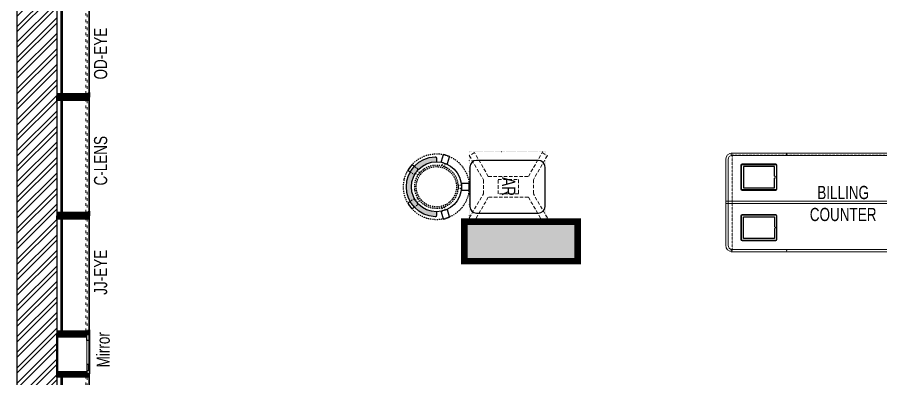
# Model space of a CAD drawing. Header units: feet. Extents: x 5230836 to 5248056, y -5286305 to -5270052.
# Drawn here: x 5230862 to 5237422, y -5277030 to -5274287 of the extents above; entities that cross this region are included whole.
import ezdxf

# ---------------------------------------------------------------- set-up
doc = ezdxf.new("R2010")
doc.units = ezdxf.units.FT
doc.header["$LTSCALE"] = 33
doc.header["$MEASUREMENT"] = 0
for name, pattern in [('ACAD_ISO03W100', [30, 12, -18]), ('DASHDOT2', [0.5, 0.25, -0.125, 0, -0.125]), ('DOT', [0.25, 0, -0.25]), ('HIDDEN2', [4.7624999999999975, 3.174999999999998, -1.587499999999999]), ('HIDDENX2', [0.75, 0.5, -0.25])]:
    doc.linetypes.add(name, pattern=pattern)
doc.layers.add('A-WALL', color=1, linetype='Continuous')
doc.layers.add('column', color=10, linetype='Continuous')
for name, color, linetype, lineweight in [('HATCH', 9, 'Continuous', 9), ('LENS-TEXT', 31, 'Continuous', 5), ('LENS_DIMENSION', 193, 'Continuous', 0), ('LENS_TEXT', 31, 'Continuous', 5), ('LK-FF&E FLOOR', 1, 'Continuous', 9), ('LK-FF&E WALL', 1, 'Continuous', 9), ('LK-MIRROR', 133, 'Continuous', 13), ('LN-ELEVATION-1', 81, 'Continuous', 25), ('LN-ELEVATION-2', 103, 'Continuous', 20), ('LN-ELEVATION-3', 125, 'Continuous', 18), ('LN-ELEVATION-4', 145, 'Continuous', 13), ('LN-HATCH', 251, 'Continuous', 0), ('PLANO-TXT', 252, 'Continuous', 5)]:
    doc.layers.add(name, color=color, linetype=linetype, lineweight=lineweight)
doc.styles.add('LK TXT', font='GILC____.TTF', dxfattribs={"height": 100})
pattern_1 = [(45, (4208834.246730669, 1706614.740126447), (-4.490128060534575, 4.490128060534575), [])]
pattern_2 = [(45, (4209134.246730668, 1706614.740126447), (-4.490128060534575, 4.490128060534575), [])]
pattern_3 = [(45, (4209746.041545029, 1706864.740126446), (-4.490128060534575, 4.490128060534575), [])]
pattern_4 = [(45, (4210046.041545031, 1706864.740126446), (-4.490128060534575, 4.490128060534575), [])]

# ---------------------------------------------------------------- blocks, each defined once
blk = doc.blocks.new('A$C9f357b42')
at = {"layer": 'column'}
h = blk.add_hatch(color=8, dxfattribs=at)
h.dxf.hatch_style = 1
h.paths.add_polyline_path([(-17193.19999999925, -5429.076775994151), (-17193.19999999925, -6087.076775994152), (-16893.19999999925, -6087.076775994152), (-16893.19999999925, -5429.076775994151)])
h.paths.add_polyline_path([(-17193.19999999925, -7258.076775994152), (-17193.19999999925, -7548.076775994151), (-16893.19999999925, -7548.076775994151), (-16893.19999999925, -7258.076775994152)])
h.paths.add_polyline_path([(-13517.19999999925, -7258.076775994152), (-13517.19999999925, -7548.076775994151), (-13217.19999999925, -7548.076775994151), (-13217.19999999925, -7258.076775994152)])
h.paths.add_polyline_path([(-13517.19999999925, -5429.076775994151), (-13517.19999999925, -6087.076775994152), (-13217.19999999925, -6087.076775994152), (-13217.19999999925, -6013.938310072757), (-13217.19999999925, -5429.076775994151)])
h.paths.add_polyline_path([(-13797.69999999925, -1383.076775994152), (-13797.69999999925, -1683.076775994152), (-12936.69999999925, -1683.076775994152), (-12936.69999999925, -1383.076775994152)])
h.paths.add_polyline_path([(-9976.199999999257, -1383.076775994152), (-9976.199999999257, -1683.076775994152), (-9550.199999999255, -1683.076775994152), (-9550.199999999255, -1383.076775994152)])
h.paths.add_polyline_path([(-9850.199999999253, -5661.076775994152), (-9850.199999999253, -6087.076775994152), (-9550.199999999255, -6087.076775994152), (-9550.199999999255, -5661.076775994152)])
h.paths.add_polyline_path([(-9850.199999999253, -7258.076775994152), (-9850.199999999253, -7548.076775994151), (-9550.199999999255, -7548.076775994151), (-9550.199999999255, -7258.076775994152)])
h.paths.add_polyline_path([(-6192.199999999255, -7258.076775994152), (-6192.199999999255, -7558.076775994152), (-5892.199999999255, -7558.076775994152), (-5892.199999999255, -7258.076775994152), (-5972.810816401615, -7258.076775994152), (-6089.685470983386, -7258.076775994152)])
at = {"layer": 'LN-HATCH'}
h = blk.add_hatch(dxfattribs=at)
h.set_pattern_fill('ANSI32', color=256, scale=222)
h.set_pattern_definition([(45, (-2874879.743362629, 5452752.582353802), (-58.86663953378008, 58.86663953378008), []), (45, (-2874840.498936338, 5452752.582353802), (-58.86663953378008, 58.86663953378008), [])])
h.paths.add_polyline_path([(-16893.19999999925, 2401.923224005849), (-17193.19999999925, 2401.923224005849), (-17193.19999999925, -5429.076775994151), (-16893.19999999925, -5429.076775994151)])
h.paths.add_polyline_path([(-17193.19999999925, -7258.076775994152), (-16893.19999999925, -7258.076775994152), (-16893.19999999925, -6087.076775994152), (-17193.19999999925, -6087.076775994152)])
at = {"layer": 'A-WALL'}
for p, q in [((-17193.19999999925, -5429.076775994151), (-17193.19999999925, 2401.923224005849)), ((-16893.19999999925, 2401.923224005849), (-16893.19999999925, -5429.076775994151))]:
    blk.add_line(p, q, dxfattribs=at)
at = {"layer": 'column'}
blk.add_lwpolyline([(-13797.69999999925, -1683.076775994152), (-13797.69999999925, -1383.076775994152), (-12936.69999999925, -1383.076775994152), (-12936.69999999925, -1683.076775994152)], close=True, dxfattribs=at)
blk = doc.blocks.new('I-PAD Frame')
at = {"color": 3, "linetype": 'Continuous'}
blk.add_lwpolyline([(357868.7410323084, -232321.1361381283), (358122.7410323085, -232321.1361381283, 0.4142135623713902), (358132.7410323086, -232311.1361381283), (358132.7410323086, -232129.1361381283, 0.4142135623713902), (358122.7410323085, -232119.1361381283), (357868.7410323084, -232119.1361381283, 0.4142135623713902), (357858.7410323085, -232129.1361381283), (357858.7410323085, -232311.1361381283, 0.4142135623713902)], format="xyb", close=True, dxfattribs=at)
at = {"color": 3, "linetype": 'Continuous', "lineweight": 25}
blk.add_lwpolyline([(358113.2410323085, -232229.6755301424), (358113.2410323085, -232302.1361381283), (357878.2410323086, -232302.1361381283), (357878.2410323086, -232138.1361381283), (358113.2410323085, -232138.1361381283), (358113.2410323085, -232210.5967461141, 0.3275382217372251), (358114.6410323081, -232212.5046245168, -0.733799385757267), (358114.6410323086, -232227.7676517396, 0.3275382217372252)], format="xyb", close=True, dxfattribs=at)
blk = doc.blocks.new('Billing Counter 1800')
at = {"color": 5, "linetype": 'HIDDENX2', "ltscale": 0.025}
for p, q in [((-849.9999978118577, -374.9978339364752), (-850.0000002956948, 375)), ((849.9999976539983, -374.9978339364752), (850.0000001378356, 375))]:
    blk.add_line(p, q, dxfattribs=at)
at = {"color": 0, "linetype": 'Continuous'}
for p, q in [((850, 375), (-850, 375)), ((900, -325), (900, 325)), ((-850, -375), (850, -375))]:
    blk.add_line(p, q, dxfattribs=at)
at = {"color": 2, "linetype": 'Continuous'}
blk.add_line((849, -375), (849.9999976539983, -374.9978339364752), dxfattribs=at)
at = {"color": 2, "linetype": 'HIDDENX2', "ltscale": 0.025}
for points in [[(-857.9999984272289, 375), (-437.4115580061916, 375), (-437.4115580851212, 358), (-857.9999985061586, 358)], [(435.3333326776046, 375), (-435.2551077436656, 375), (-435.2551076647359, 358), (435.3333327565342, 358)], [(437.3333327565342, 375), (857.9217731775715, 375), (857.9217730986419, 358), (437.3333326776046, 358)], [(-857.9999984272289, -375), (-437.4115580061916, -375), (-437.4115580851212, -358), (-857.9999985061586, -358)], [(435.3333326776046, -375), (-435.2551077436656, -375), (-435.2551076647359, -358), (435.3333327563014, -358)], [(437.3333327563013, -375), (857.9217731775715, -375), (857.9217730986419, -358), (437.3333326776046, -358)]]:
    blk.add_lwpolyline(points, close=True, dxfattribs=at)
at = {"color": 5, "linetype": 'Continuous'}
for points in [[(-780.9166655030566, 97.25000000000001), (-513.9166655030567, 97.25000000000001), (-513.9166655030567, 286.25), (-780.9166655030566, 286.25)], [(780.9166655030566, 97.25000000000001), (513.9166655030567, 97.25000000000001), (513.9166655030567, 286.25), (780.9166655030566, 286.25)], [(-780.9166655030566, -97.25000000000001), (-513.9166655030567, -97.25000000000001), (-513.9166655030567, -286.25), (-780.9166655030566, -286.25)], [(780.9166655030566, -97.25000000000001), (513.9166655030567, -97.25000000000001), (513.9166655030567, -286.25), (780.9166655030566, -286.25)]]:
    blk.add_lwpolyline(points, close=True, dxfattribs=at)
at = {"color": 5, "linetype": 'HIDDENX2', "ltscale": 0.025}
blk.add_lwpolyline([(850, 8.5), (-850, 8.5), (-850, -8.5), (850, -8.5)], close=True, dxfattribs=at)
at = {"color": 0, "linetype": 'Continuous'}
for centre, radius, start, end in [((-850, 325), 50.0000000000291, 90, 180), ((849.999999999767, 325), 50.00000000005822, 0, 90), ((849.999999999767, -325), 50.0000000000291, 270, 0)]:
    blk.add_arc(centre, radius, start, end, dxfattribs=at)
at = {"layer": 'LN-ELEVATION-2'}
blk.add_line((-900, 325), (-900, -325), dxfattribs=at)
for points in [[(850, 375), (-850, 375, 0.4142135623725836), (-900, 325), (-900, -325, 0.4142135623725836), (-850, -375), (850, -375, 0.4142135623725837), (900, -325), (900, 325, 0.4142135623725836)], [(850, 357), (-850, 357, 0.4142135623730951), (-882, 325), (-882, -325, 0.4142135623730951), (-850, -357), (850, -357, 0.4142135623730951), (882, -325), (882, 325, 0.4142135623730951)]]:
    blk.add_lwpolyline(points, format="xyb", close=True, dxfattribs=at)
blk.add_lwpolyline([(-900, -8.5), (900, -8.5), (900, 8.5), (-900, 8.5)], close=True, dxfattribs=at)
blk.add_arc((-850, -325), 50.00000000005822, 180, 270, dxfattribs=at)
at = {"color": 2, "linetype": 'Continuous', "xscale": -1, "rotation": 180}
blk.add_blockref('I-PAD Frame', (-358643.1576978308, -232028.3861380983), dxfattribs=at)
at = {"color": 2, "linetype": 'Continuous', "rotation": 180}
blk.add_blockref('I-PAD Frame', (358643.1576977922, -232028.3861381579), dxfattribs=at)
at = {"color": 2, "linetype": 'Continuous'}
blk.add_blockref('I-PAD Frame', (-358643.1576978113, 232028.3861381281), dxfattribs=at)
at = {"color": 2, "linetype": 'Continuous', "xscale": -1}
blk.add_blockref('I-PAD Frame', (358643.1576978117, 232028.3861381281), dxfattribs=at)
at = {"layer": 'LENS-TEXT', "color": 0, "linetype": 'Continuous', "ltscale": 3, "insert": (-7.865375894587486, -8.871815700083971), "char_height": 100, "attachment_point": 5, "style": 'LK TXT'}
blk.add_mtext_dynamic_manual_height_columns('BILLING COUNTER', width=353.0555573365615, gutter_width=0.5, heights=[0], dxfattribs=at)
blk = doc.blocks.new('AR')
at = {"layer": 'LN-ELEVATION-2', "linetype": 'DOT', "lineweight": 25}
blk.add_lwpolyline([(0, 13.41378593863919), (530, 13.41378593863919), (530, 593.4137859386392), (0, 593.4137859386392)], close=True, dxfattribs=at)
at = {"layer": 'LN-ELEVATION-2', "lineweight": 25}
blk.add_lwpolyline([(465, 68.22063546301797), (465, 538.2206354630179, 0.4142135623730951), (415, 588.2206354630177), (115, 588.2206354630177, 0.4142135623730951), (65, 538.2206354630179), (65, 68.22063546301797, 0.4142135623730951), (115, 18.22063546301797), (415, 18.22063546301797, 0.4142135623730951)], format="xyb", close=True, dxfattribs=at)
at = {"layer": 'LN-ELEVATION-4', "linetype": 'HIDDEN2', "ltscale": 0.25}
for points in [[(185.8456009030342, 448.8780772723258), (5.888936847448348, 554.0078910568263), (28.48512306064368, 593.350836840691), (211.0874861851335, 486.6754184374586)], [(344.154399111867, 448.8780772762837), (524.1110631600021, 554.0078910947777), (501.5148769393563, 593.3508368753828), (318.9125138223171, 486.6754184374586)], [(211.0874861851335, 486.6754184376913), (318.9125138223171, 486.6754184376913)], [(185.8456009030342, 144.472759603057), (185.8456009030342, 448.8780772723258)], [(344.154399111867, 448.8780772762837), (344.154399111867, 144.4727595990989)], [(185.8456009030342, 144.472759603057), (5.888936847448348, 39.34294581855647), (28.48512306064368, 3.46917659e-08), (211.0874861851335, 106.6754184379242)], [(344.154399111867, 144.4727595990989), (524.1110631600021, 39.34294578060508), (501.5148769393563, 0), (318.9125138223171, 106.6754184379242)], [(318.9125138223171, 106.6754184376914), (211.0874861851335, 106.6754184376914)]]:
    blk.add_lwpolyline(points, dxfattribs=at)
blk.add_lwpolyline([(210.8456009030342, 373.9866790841333), (319.154399111867, 373.9866790841333), (319.154399111867, 219.3641577917151), (210.8456009030342, 219.3641577917151)], close=True, dxfattribs=at)
blk = doc.blocks.new('DR STOOL')
at = {"layer": 'HATCH'}
h = blk.add_hatch(dxfattribs=at)
h.set_pattern_fill('ANSI36', color=250, angle=-90.00000000000001)
h.set_pattern_definition([(315, (-227.8099174643867, 917.3997257252777), (6.173926083235043, -1.683798022700468), [7.9375, -1.587499999999999, 0, -1.587499999999999])])
edge = h.paths.add_edge_path()
edge.add_line((-190.0000000041909, 4.511094e-10), (-218.6899174675346, 4.511094e-10))
edge.add_arc((-218.6899174670689, 9.120000000388245), 9.119999999940092, 177.6119845363388, 269.9999999996136, ccw=False)
edge.add_arc((-1.8626451e-09, 3.565219e-10), 228.000000002257, 2.3880154632688004, 177.6119845367313, ccw=False)
edge.add_arc((218.6899174633436, 9.120000000497384), 9.120000000051716, -90.00000000034493, 2.3880154629299, ccw=False)
edge.add_line((218.6899174633436, 4.511094e-10), (190, 4.511094e-10))
edge.add_arc((-1.8626451e-09, 4.511094e-10), 190.000000001979, -1.27e-14, 180)
at = {"layer": 'LN-ELEVATION-1', "color": 1, "ltscale": 100}
for p, q in [((-128.6221585394814, 215.4841044476634), (-165.2704676063731, 189.0243927398114)), ((-124.7228340068832, 214.8545704018979), (-128.6221585394814, 215.4841044476634)), ((-112.6981821293011, 198.1996966340157), (-124.7228340068832, 214.8545704018979)), ((124.7553772013634, 214.9803744515593), (112.5488144652918, 198.2845540212292)), ((128.7014972954057, 215.5933048763618), (124.7553772013634, 214.9803744515593)), ((128.7014972954057, 215.5933048763618), (124.7553772013634, 214.9803744515593)), ((165.1911288509145, 188.915192311113), (128.7014972954057, 215.5933048763618)), ((165.1911288509145, 188.915192311113), (128.7014972954057, 215.5933048763618)), ((-165.2704676063731, 189.0243927398114), (-165.9069543029182, 185.0820035930228)), ((-165.9069543029182, 185.0820035930228), (-153.8003208162263, 168.3135803133482)), ((153.6734594982117, 168.4294150282658), (165.7973639420234, 185.0121775862135)), ((165.7973639420234, 185.0121775862135), (165.1911288509145, 188.915192311113)), ((165.7973639420234, 185.0121775862135), (165.1911288509145, 188.915192311113)), ((-242.9550312487409, -52.24013893969095), (-244.7482102331705, -55.75945052818861)), ((-244.7482102331705, -55.75945052818861), (-230.7800458371639, -98.74904560100549)), ((-191.2928382232785, -35.45407700946089), (-242.9550312487409, -52.24013893969095)), ((-187.9259491492994, -37.1695928365807), (-191.2928382232785, -35.45407700946089)), ((-184.1424400564283, -48.81403796559607), (-187.9259491492994, -37.1695928365807)), ((188.0651108901948, -36.96233201187715), (184.0504167033359, -49.19388854173303)), ((191.3981811110861, -35.27656588272658), (188.0651108901948, -36.96233201187715)), ((243.0100176925771, -52.21682526778022), (191.3981811110861, -35.27656588272658)), ((230.715890809428, -98.7280946081737), (244.8123673382215, -55.78040257930116)), ((244.8123673382215, -55.78040257930116), (243.0100176925771, -52.21682526778022)), ((-230.7800458371639, -98.74904560100549), (-227.2218665438704, -100.5620286722478)), ((-227.2218665438704, -100.5620286722478), (-175.5596735184081, -83.7759667420105)), ((-173.8639617776498, -80.4479453730819), (-177.8421125086024, -68.2044548037811)), ((-175.5596735184081, -83.7759667420105), (-173.8639617776498, -80.4479453730819)), ((177.6922140880488, -68.56540505095472), (173.8739495249465, -80.1985000452405)), ((173.8739495249465, -80.1985000452405), (175.5794035866856, -83.5704969359358)), ((175.5794035866856, -83.5704969359358), (227.1912401677109, -100.5107563209894)), ((227.1912401677109, -100.5107563209894), (230.715890809428, -98.7280946081737)), ((-22.72193054761737, -190.2142363802995), (-25.39390889601782, -192.886214728569)), ((-25.39390889601782, -192.886214728569), (-25.39390889601782, -247.2070584567482)), ((-10.47823652112856, -190.2142363802995), (-22.72193054761737, -190.2142363802995)), ((22.78362171910703, -190.2142363802995), (9.910054048988968, -190.2142363802995)), ((25.42475448176265, -192.8553691428751), (22.78362171910703, -190.2142363802995)), ((25.42475448176265, -247.1762128710543), (25.42475448176265, -192.8553691428751)), ((-25.39390889601782, -247.2070584567482), (-22.60096735274419, -250)), ((-22.60096735274419, -250), (22.60096735274419, -250)), ((22.60096735274419, -250), (25.42475448176265, -247.1762128710543))]:
    blk.add_line(p, q, dxfattribs=at)
at = {"layer": 'LN-ELEVATION-1', "linetype": 'DASHDOT2'}
for p, q in [((-92.92521573789418, 170.8129362839827), (-112.6981821293011, 198.1996966340157)), ((112.5488144652918, 198.2845540212292), (92.69529851106927, 171.1294289919315)), ((-153.8003208162263, 168.3135803133482), (-134.1093360339291, 141.0403694751003)), ((-134.1093360339291, 141.0403694751003), (-130.4219571123831, 140.4450534014686)), ((-130.4219571123831, 140.4450534014686), (-119.9844727469608, 147.9808124662595)), ((-119.9844727469608, 147.9808124662595), (-105.3687285655178, 126.9741353208374)), ((-103.4542870586738, 159.9154408004979), (-93.52748446213081, 167.0824927485227)), ((-88.15393704269081, 139.4771787207864), (-103.4542870586738, 159.9154408004979)), ((-93.52748446213081, 167.0824927485227), (-92.92521573789418, 170.8129362839827)), ((103.6608748426661, 159.8406005539291), (88.19885099539533, 139.4487815762331)), ((92.69529851106927, 171.1294289919315), (93.26858203159645, 167.4385604566923)), ((93.26858203159645, 167.4385604566923), (103.6608748426661, 159.8406005539291)), ((105.4096150295809, 126.94019481352), (120.1194891873747, 147.8074627162714)), ((120.1194891873747, 147.8074627162714), (130.0033113472163, 140.5812532722048)), ((130.0033113472163, 140.5812532722048), (133.7372852512635, 141.1612321265929)), ((133.7372852512635, 141.1612321265929), (153.6734594982117, 168.4294150282658)), ((-159.954806596972, -40.49024384317454), (-184.1424400564283, -48.81403796559607)), ((-177.8421125086024, -68.2044548037811), (-153.4148110738024, -60.73628028803068)), ((153.3006618716754, -61.02382378749462), (177.6922140880488, -68.56540505095472)), ((184.0504167033359, -49.19388854173303), (159.8786162491887, -40.79004861696012)), ((-10.92024635523557, -164.6382343793375), (-10.47823652112856, -190.2142363802995)), ((9.910054048988968, -190.2142363802995), (10.35584833659231, -164.674698740353))]:
    blk.add_line(p, q, dxfattribs=at)
at = {"layer": 'LN-ELEVATION-1', "color": 1, "ltscale": 100}
blk.add_lwpolyline([(-190.0000000023283, 0), (-218.6899174656719, 0, -0.4264743413925903), (-227.8019973598421, 9.5, -0.959166304662544), (227.8019973593764, 9.5, -0.4264743413925903), (218.6899174647406, 0), (190.0000000013969, 0)], format="xyb", dxfattribs=at)
at = {"layer": 'LN-ELEVATION-1', "linetype": 'DASHDOT2'}
for radius in [250, 165, 153]:
    blk.add_circle((0, 0), radius, dxfattribs=at)
at = {"layer": 'LN-ELEVATION-1', "color": 1, "ltscale": 100}
blk.add_circle((0, 0), 190, dxfattribs=at)
blk = doc.blocks.new('MIRROR')
at = {"layer": 'LN-HATCH', "ltscale": 0.5}
h = blk.add_hatch(dxfattribs=at)
h.set_pattern_fill('ANSI31', color=256, scale=2)
h.set_pattern_definition([(45, (4060433.741624544, 1708720.786904081), (-4.490128060534575, 4.490128060534575), [])])
h.paths.add_polyline_path([(212.944788963403, 101.3407590774622), (230.944788963403, 101.3407590774622), (230.944788963403, -127.6592409225377), (212.944788963403, -127.6592409225377)])
h.paths.add_polyline_path([(230.944788963403, 95.34075907746227), (494.9447889634027, 95.34075907746227), (494.9447889634027, 101.3407590774622), (230.944788963403, 101.3407590774622)])
h.paths.add_polyline_path([(512.9447889634027, 101.3407590774622), (494.9447889634027, 101.3407590774622), (494.9447889634027, -127.6592409225377), (512.9447889634027, -127.6592409225377)])
at = {"layer": 'Defpoints'}
blk.add_lwpolyline([(512.9447889634027, 101.3407590774622), (212.944788963403, 101.3407590774622), (212.944788963403, -148.6592409225377), (512.9447889634027, -148.6592409225377)], close=True, dxfattribs=at)
at = {"layer": 'LN-ELEVATION-1'}
for points in [[(212.944788963403, 101.3407590774622), (230.944788963403, 101.3407590774622), (230.944788963403, -127.6592409225377), (212.944788963403, -127.6592409225377)], [(230.944788963403, 95.34075907746227), (494.9447889634027, 95.34075907746227), (494.9447889634027, 101.3407590774622), (230.944788963403, 101.3407590774622)], [(512.9447889634027, 101.3407590774622), (494.9447889634027, 101.3407590774622), (494.9447889634027, -127.6592409225377), (512.9447889634027, -127.6592409225377)], [(259.944788963403, -141.6592409225377), (259.944788963403, -127.6592409225377), (214.944788963403, -127.6592409225377), (214.944788963403, -148.6592409225377), (223.944788963403, -148.6592409225377), (223.944788963403, -147.1592409225377), (216.444788963403, -147.1592409225377), (216.444788963403, -141.6592409225377)], [(442.944788963403, -141.6592409225377), (442.944788963403, -127.6592409225377), (487.9447889634028, -127.6592409225377), (487.9447889634028, -148.6592409225377), (478.9447889634026, -148.6592409225377), (478.9447889634026, -147.1592409225377), (486.4447889634027, -147.1592409225377), (486.4447889634027, -141.6592409225377)], [(504.944788963403, -148.6592409225377), (504.944788963403, -147.1592409225377), (509.444788963403, -147.1592409225377), (509.444788963403, -129.1592409225377), (487.9447889634028, -129.1592409225377), (487.9447889634028, -127.6592409225377), (510.9447889634028, -127.6592409225377), (510.9447889634028, -148.6592409225377)]]:
    blk.add_lwpolyline(points, close=True, dxfattribs=at)
at = {"layer": 'LN-ELEVATION-2'}
blk.add_lwpolyline([(259.944788963403, -141.6592409225377), (442.944788963403, -141.6592409225377), (442.944788963403, -127.6592409225377), (259.944788963403, -127.6592409225377)], close=True, dxfattribs=at)
at = {"layer": 'LN-ELEVATION-2', "color": 4, "lineweight": 0}
blk.add_lwpolyline([(216.444788963403, -141.6592409225377), (486.4447889634027, -141.6592409225377), (486.4447889634027, -147.1592409225377), (216.444788963403, -147.1592409225377)], close=True, dxfattribs=at)
at = {"layer": 'LN-ELEVATION-4', "ltscale": 0.5}
blk.add_line((478.9447889634026, -148.6592409225377), (223.944788963403, -148.6592409225377), dxfattribs=at)
blk = doc.blocks.new('JJ SH 900')
at = {"layer": 'LN-HATCH', "ltscale": 0.5}
h = blk.add_hatch(dxfattribs=at)
h.set_pattern_fill('ANSI31', color=256, scale=50)
h.set_pattern_definition([(45, (0, 0), (-4.419417382415921, 4.419417382415921), [])])
h.paths.add_polyline_path([(-911.7948143622632, 1.45519e-11), (-911.7948143622632, -189.9999999999854), (-905.7948143622637, -189.9999999999854), (-905.7948143622637, -199.9999999999854), (-911.7948143622632, -199.9999999999854), (-911.7948143622632, -243.9999999999855), (-886.7948143622632, -243.9999999999855), (-886.7948143622632, 1.45519e-11)])
h = blk.add_hatch(dxfattribs=at)
h.set_pattern_fill('ANSI31', color=256, scale=2)
h.set_pattern_definition(pattern_1)
h.paths.add_polyline_path([(-11.79481436226342, 1.45519e-11), (-11.79481436226342, -189.9999999999854), (-17.79481436226342, -189.9999999999854), (-17.79481436226342, -199.9999999999854), (-11.79481436226342, -199.9999999999854), (-11.79481436226342, -243.9999999999855), (-36.79481436226343, -243.9999999999855), (-36.79481436226343, 1.45519e-11)])
h = blk.add_hatch(dxfattribs=at)
h.set_pattern_fill('ANSI31', color=256, scale=2)
h.set_pattern_definition(pattern_2)
h.paths.add_polyline_path([(-36.79481436224887, -40), (-886.7948143622632, -39.99999999998546), (-886.7948143622632, -33.99999999998545), (-36.79481436224887, -34)])
h = blk.add_hatch(dxfattribs=at)
h.set_pattern_fill('ANSI31', color=256, scale=2)
h.set_pattern_definition(pattern_2)
h.paths.add_polyline_path([(-876.7948143622632, -243.9999999999855), (-876.7948143622632, -249.9999999999854), (-911.7948143622632, -249.9999999999854), (-911.7948143622632, -243.9999999999855)])
h = blk.add_hatch(dxfattribs=at)
h.set_pattern_fill('ANSI31', color=256, scale=2)
h.set_pattern_definition(pattern_1)
h.paths.add_polyline_path([(-46.79481436226342, -243.9999999999855), (-46.79481436226342, -249.9999999999854), (-11.79481436226342, -249.9999999999854), (-11.79481436226342, -243.9999999999855)])
at = {"layer": 'LN-ELEVATION-1', "ltscale": 0.5}
for points in [[(-911.7948143622632, 1.45519e-11), (-911.7948143622632, -189.9999999999854), (-905.7948143622637, -189.9999999999854), (-905.7948143622637, -199.9999999999854), (-911.7948143622632, -199.9999999999854), (-911.7948143622632, -243.9999999999855), (-886.7948143622632, -243.9999999999855), (-886.7948143622632, 1.45519e-11)], [(-11.79481436226342, 1.45519e-11), (-11.79481436226342, -189.9999999999854), (-17.79481436226342, -189.9999999999854), (-17.79481436226342, -199.9999999999854), (-11.79481436226342, -199.9999999999854), (-11.79481436226342, -243.9999999999855), (-36.79481436226343, -243.9999999999855), (-36.79481436226343, 1.45519e-11)], [(-36.79481436226343, -39.99999999998546), (-886.7948143622632, -39.99999999998546), (-886.7948143622632, -33.99999999998545), (-36.79481436226343, -33.99999999998545)], [(-876.7948143622632, -243.9999999999855), (-876.7948143622632, -249.9999999999854), (-911.7948143622632, -249.9999999999854), (-911.7948143622632, -243.9999999999855)], [(-46.79481436226342, -243.9999999999855), (-46.79481436226342, -249.9999999999854), (-11.79481436226342, -249.9999999999854), (-11.79481436226342, -243.9999999999855)]]:
    blk.add_lwpolyline(points, close=True, dxfattribs=at)
at = {"layer": 'LN-ELEVATION-3', "ltscale": 0.5}
for p, q in [((-886.7948143622632, 1.45519e-11), (-36.79481436226343, 1.45519e-11)), ((-876.7948143622632, -243.9999999999855), (-46.79481436226342, -243.9999999999855)), ((-46.79481436226342, -249.9999999999854), (-876.7948143622632, -249.9999999999854))]:
    blk.add_line(p, q, dxfattribs=at)
at = {"layer": 'LN-ELEVATION-4', "linetype": 'ACAD_ISO03W100', "ltscale": 0.05}
blk.add_lwpolyline([(-886.7948143622632, -219.9999999999854), (-36.79481436226343, -219.9999999999854), (-36.79481436226343, -231.9999999999855), (-886.7948143622632, -231.9999999999855)], close=True, dxfattribs=at)
blk = doc.blocks.new('JJ SH 1200')
at = {"layer": 'LN-HATCH', "ltscale": 0.5}
h = blk.add_hatch(dxfattribs=at)
h.set_pattern_fill('ANSI31', color=256, scale=2)
h.set_pattern_definition([(45, (4097187.330767878, 1708800.267299229), (-4.490128060534575, 4.490128060534575), [])])
h.paths.add_polyline_path([(792.0591651862488, 220), (792.0591651862488, 30), (786.0591651862486, 30), (786.0591651862486, 20), (792.0591651862488, 20), (792.0591651862488, -24), (767.0591651862488, -24), (767.0591651862488, 220)])
h.paths.add_polyline_path([(-382.9408348137513, 180), (767.0591651862488, 180), (767.0591651862488, 186), (-382.9408348137513, 186)])
h.paths.add_polyline_path([(757.0591651862486, -24), (757.0591651862486, -30), (792.0591651862488, -30), (792.0591651862488, -24)])
h.paths.add_polyline_path([(-407.9408348137512, 220), (-407.9408348137512, 30), (-401.9408348137512, 30), (-401.9408348137512, 20), (-407.9408348137512, 20), (-407.9408348137512, -24), (-382.9408348137513, -24), (-382.9408348137513, 220)])
h.paths.add_polyline_path([(-372.9408348137513, -24), (-372.9408348137513, -30), (-407.9408348137512, -30), (-407.9408348137512, -24)])
at = {"layer": 'LN-ELEVATION-1', "ltscale": 0.5}
for points in [[(-407.9408348137512, 220), (-407.9408348137512, 30), (-401.9408348137512, 30), (-401.9408348137512, 20), (-407.9408348137512, 20), (-407.9408348137512, -24), (-382.9408348137513, -24), (-382.9408348137513, 220)], [(792.0591651862488, 220), (792.0591651862488, 30), (786.0591651862486, 30), (786.0591651862486, 20), (792.0591651862488, 20), (792.0591651862488, -24), (767.0591651862488, -24), (767.0591651862488, 220)], [(-382.9408348137513, 180), (767.0591651862488, 180), (767.0591651862488, 186), (-382.9408348137513, 186)], [(-372.9408348137513, -24), (-372.9408348137513, -30), (-407.9408348137512, -30), (-407.9408348137512, -24)], [(757.0591651862486, -24), (757.0591651862486, -30), (792.0591651862488, -30), (792.0591651862488, -24)]]:
    blk.add_lwpolyline(points, close=True, dxfattribs=at)
at = {"layer": 'LN-ELEVATION-3', "ltscale": 0.5}
for p, q in [((767.0591651862488, 220), (-382.9408348137513, 220)), ((757.0591651862486, -24), (-372.9408348137513, -24)), ((-372.9408348137513, -30), (757.0591651862486, -30))]:
    blk.add_line(p, q, dxfattribs=at)
at = {"layer": 'LN-ELEVATION-4', "linetype": 'ACAD_ISO03W100', "ltscale": 0.05}
blk.add_lwpolyline([(767.0591651862488, 0), (-382.9408348137513, 0), (-382.9408348137513, -12), (767.0591651862488, -12)], close=True, dxfattribs=at)
blk = doc.blocks.new('CLENS 900')
at = {"layer": 'LN-HATCH', "ltscale": 0.5}
h = blk.add_hatch(dxfattribs=at)
h.set_pattern_fill('ANSI31', color=256, scale=50)
h.set_pattern_definition([(45, (911.7948143622632, 249.9999999999854), (-4.419417382415921, 4.419417382415921), [])])
h.paths.add_polyline_path([(0, 250), (0, 60), (6, 60), (6, 50), (0, 50), (0, 6), (25, 6), (25, 250)])
h = blk.add_hatch(dxfattribs=at)
h.set_pattern_fill('ANSI31', color=256, scale=2)
h.set_pattern_definition(pattern_4)
h.paths.add_polyline_path([(875.0000000000146, 209.9999999999854), (25, 210), (25, 216), (875.0000000000146, 215.9999999999854)])
h = blk.add_hatch(dxfattribs=at)
h.set_pattern_fill('ANSI31', color=256, scale=2)
h.set_pattern_definition(pattern_3)
h.paths.add_polyline_path([(900, 250), (900, 60), (894, 60), (894, 50), (900, 50), (900, 6), (875, 6), (875, 250)])
h = blk.add_hatch(dxfattribs=at)
h.set_pattern_fill('ANSI31', color=256, scale=2)
h.set_pattern_definition(pattern_4)
h.paths.add_polyline_path([(35, 6), (35, 0), (0, 0), (0, 6)])
h = blk.add_hatch(dxfattribs=at)
h.set_pattern_fill('ANSI31', color=256, scale=2)
h.set_pattern_definition(pattern_3)
h.paths.add_polyline_path([(865, 6), (865, 0), (900, 0), (900, 6)])
at = {"layer": 'LN-ELEVATION-1', "ltscale": 0.5}
for points in [[(0, 250), (0, 60), (6, 60), (6, 50), (0, 50), (0, 6), (25, 6), (25, 250)], [(875, 210), (25, 210), (25, 216), (875, 216)], [(900, 250), (900, 60), (894, 60), (894, 50), (900, 50), (900, 6), (875, 6), (875, 250)], [(35, 6), (35, 0), (0, 0), (0, 6)], [(865, 6), (865, 0), (900, 0), (900, 6)]]:
    blk.add_lwpolyline(points, close=True, dxfattribs=at)
at = {"layer": 'LN-ELEVATION-3', "ltscale": 0.5}
for p, q in [((25, 250), (875, 250)), ((35, 6), (865, 6)), ((865, 0), (35, 0))]:
    blk.add_line(p, q, dxfattribs=at)
at = {"layer": 'LN-ELEVATION-4', "linetype": 'ACAD_ISO03W100', "ltscale": 0.05}
blk.add_lwpolyline([(25, 30), (875, 30), (875, 18), (25, 18)], close=True, dxfattribs=at)

msp = doc.modelspace()

# ---------------------------------------------------------------- linework, layer by layer
at = {"layer": 'LK-MIRROR', "linetype": 'ACAD_ISO03W100', "ltscale": 0.05, "const_width": 50}
msp.add_lwpolyline([(5235118.467489078, -5275838.466458354), (5234257.467489078, -5275838.466458354), (5234257.467489078, -5276138.466458355), (5235118.467489078, -5276138.466458355)], close=True, dxfattribs=at)

# ---------------------------------------------------------------- block references
at = {"layer": 'LENS_DIMENSION'}
msp.add_blockref('A$C9f357b42', (5248055.167489077, -5274455.38968236), dxfattribs=at)
at = {"layer": 'LK-FF&E FLOOR', "rotation": 89.99999999999999}
for name, p in [('DR STOOL', (5234046.045589394, -5275573.466458354)), ('AR', (5234889.459375335, -5275838.466458354))]:
    msp.add_blockref(name, p, dxfattribs=at)
at = {"layer": 'LK-FF&E FLOOR'}
msp.add_blockref('Billing Counter 1800', (5237144.127501169, -5275692.126108979), dxfattribs=at)
at = {"layer": 'LK-FF&E WALL', "rotation": 90}
for name, p in [('JJ SH 900', (5231161.967489078, -5273981.671643992)), ('CLENS 900', (5231411.967489077, -5275793.466458354)), ('JJ SH 900', (5231161.967489078, -5275781.671643992))]:
    msp.add_blockref(name, p, dxfattribs=at)
at = {"layer": 'LK-FF&E WALL', "xscale": -1, "rotation": 90}
for name, p in [('MIRROR', (5231263.308248156, -5276480.521669391)), ('JJ SH 1200', (5231381.967489078, -5277401.407293168))]:
    msp.add_blockref(name, p, dxfattribs=at)

# ---------------------------------------------------------------- texts
at = {"layer": 'LENS-TEXT', "color": 0, "linetype": 'Continuous', "ltscale": 3, "insert": (5234595.530033452, -5275571.809421448), "char_height": 100, "attachment_point": 5, "rotation": 270, "style": 'LK TXT'}
msp.add_mtext_dynamic_manual_height_columns('AR', width=237.4408088319178, gutter_width=12.5, heights=[0], dxfattribs=at)
at = {"layer": 'LENS_TEXT', "linetype": 'Continuous', "ltscale": 3, "insert": (5231515.239291402, -5276810.643441213), "char_height": 100, "width": 324.4738372093023, "attachment_point": 5, "rotation": 90.00000000000004, "style": 'LK TXT'}
msp.add_mtext('{\\C7;Mirror}', dxfattribs=at)
at = {"layer": 'PLANO-TXT', "linetype": 'Continuous', "ltscale": 3, "char_height": 100, "width": 221.0581395348837, "attachment_point": 5, "rotation": 90.00000000000023, "style": 'LK TXT'}
for s, insert in [('OD-EYE', (5231495.631375359, -5274562.63529489)), ('C-LENS', (5231495.631375359, -5275375.916589386)), ('JJ-EYE', (5231495.631375363, -5276222.473971144))]:
    msp.add_mtext(s, dxfattribs=dict(at, insert=insert))

doc.saveas('drawing.dxf')
